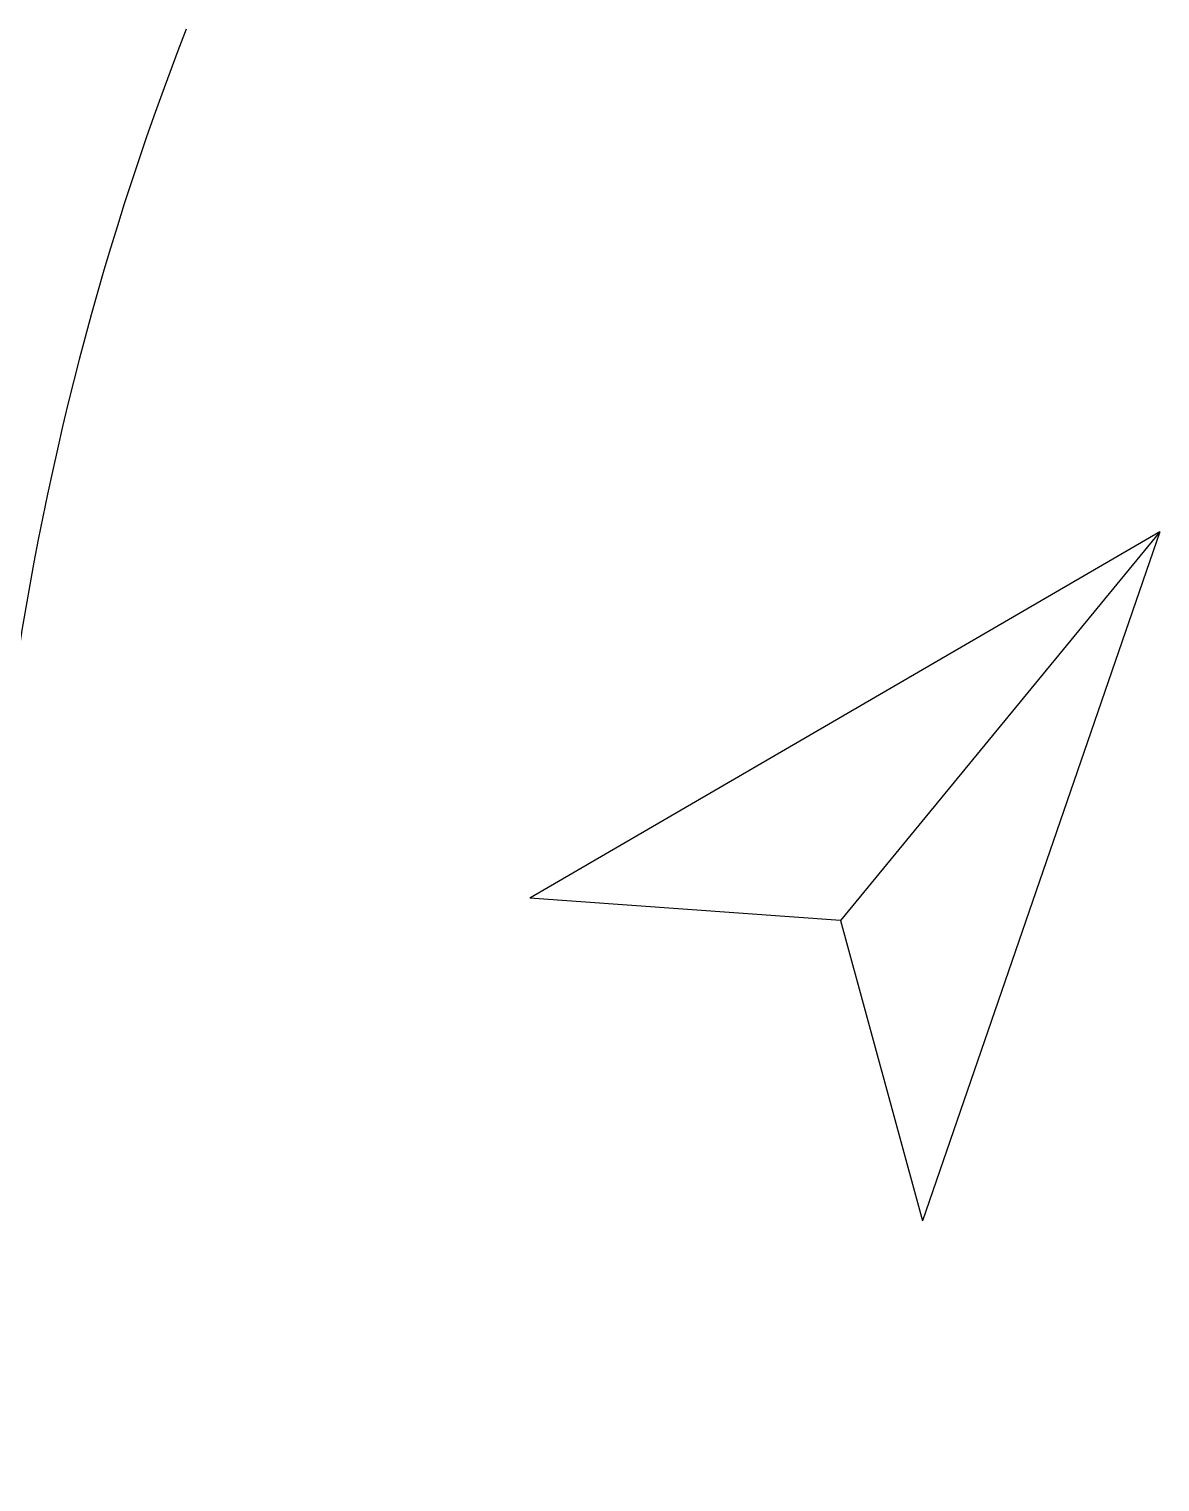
# Model space of a CAD drawing. Header units: millimetres. Extents: x 0 to 168904, y 0 to 40934.
# Drawn here: x 168861.28 to 168889.94, y 40892.23 to 40929.04 of the extents above; entities that cross this region are included whole.
import ezdxf

# ---------------------------------------------------------------- set-up
doc = ezdxf.new("R2010")
doc.units = ezdxf.units.MM

msp = doc.modelspace()

# ---------------------------------------------------------------- linework, layer by layer
for p, q in [((168889.941, 40916.304), (168873.973, 40907.017)), ((168889.941, 40916.304), (168881.844, 40906.453)), ((168889.941, 40916.304), (168883.921, 40898.841)), ((168881.844, 40906.453), (168873.973, 40907.017)), ((168881.844, 40906.453), (168883.921, 40898.841))]:
    msp.add_line(p, q)
msp.add_arc((168935.819, 40901.581), 75.708, 158.73551, 187.0951)

doc.saveas('drawing.dxf')
